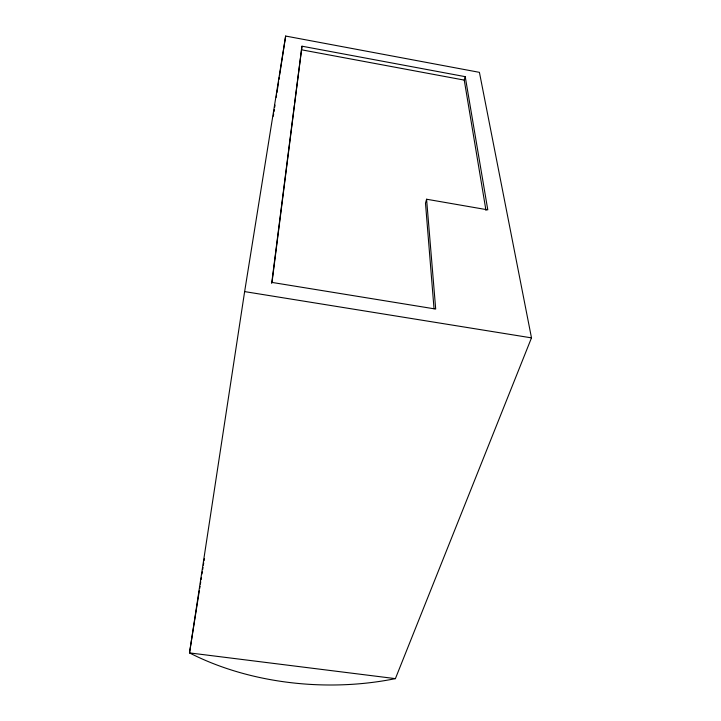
<?xml version="1.0" encoding="UTF-8"?>
<svg xmlns="http://www.w3.org/2000/svg" width="721" height="721" viewBox="0 0 721 721"><rect width="100%" height="100%" fill="white"/><g stroke="black" fill="none" stroke-linecap="round" stroke-linejoin="round"><path stroke-width="1.08" d="M301.973 46.198L272.015 282.425L435.691 309.048L426.589 199.23L487.793 209.856L465.225 76.66L301.973 46.198L294.592 103.175M271.682 283.425L294.312 105.401M244.635 291.599L189.506 652.902L395.396 678.632L531.494 337.87L479.42 72.343L285.651 36.05L244.635 291.599L531.494 337.87M273.313 116.207L273.656 113.981M273.998 111.755L274.34 109.529M274.683 107.303L275.025 105.077M276.224 97.281L276.567 95.055M276.909 92.829L278.621 81.698M278.964 79.463L279.306 77.237M279.649 75.011L285.651 36.05M199.329 590.715L189.506 652.902A217.841 138.648 2.5 0 0 395.396 678.632M199.681 588.489L200.032 586.272M200.384 584.046L200.735 581.829M201.087 579.603L201.438 577.386M201.961 574.051L202.313 571.834M202.664 569.608L203.016 567.391M203.367 565.165L203.719 562.948M204.07 560.722L204.422 558.505M426.589 199.23L425.489 203.16L434.033 308.777M485.972 210.415L464.252 80.103L465.225 76.66M301.378 49.776L464.252 80.103"/></g></svg>
